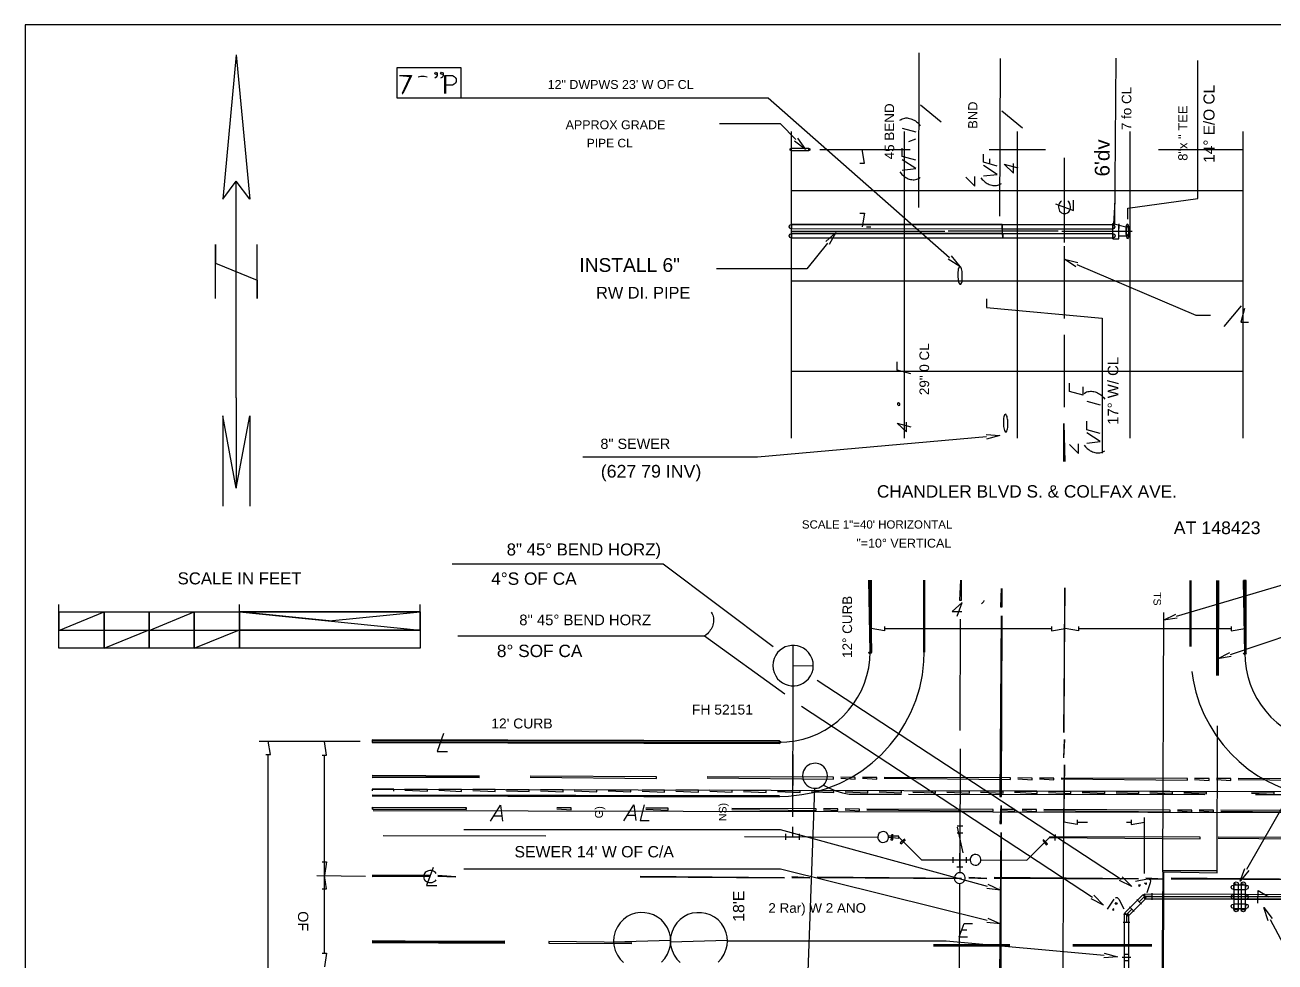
# Model space of a CAD drawing. Header units: feet. Extents: x 13 to 426, y 12 to 285.
# Drawn here: x 12.6 to 151, y 181.2 to 284.9 of the extents above; entities that cross this region are included whole.
import ezdxf
from ezdxf.enums import TextEntityAlignment as Align

# ---------------------------------------------------------------- set-up
doc = ezdxf.new("R2010")
doc.units = ezdxf.units.FT
for name, color, linetype in [('AGUA', 1, 'CONTINUOUS'), ('AGUA_HIERRO', 5, 'CONTINUOUS'), ('ALCANTARILLADO', 2, 'CONTINUOUS'), ('EJE_VIA', 7, 'CONTINUOUS'), ('GAS', 30, 'CONTINUOUS'), ('TEXTO', 7, 'CONTINUOUS')]:
    doc.layers.add(name, color=color, linetype=linetype)
doc.styles.add('CAD_TEXT', font='Arial')

msp = doc.modelspace()

# ---------------------------------------------------------------- linework, layer by layer
at = {"layer": 'AGUA'}
for p, q in [((97.62, 197.33), (97.65, 211.73)), ((51.15, 197.95), (300.03, 197.37)), ((109.37, 194.98), (111.88, 192.48)), ((123.55, 192.45), (126.05, 194.95)), ((118.45, 192.47), (123.55, 192.45))]:
    msp.add_line(p, q, dxfattribs=at)
for points in [[(114.98, 259.15), (94.9, 276.8), (60.88, 276.8)], [(101.47, 260.77), (99.17, 257.9), (89.17, 257.9)], [(97.67, 213.98), (99.9, 213.97), (99.87, 214.37), (99.77, 214.73), (99.59, 215.11), (99.36, 215.43), (99.1, 215.7), (98.81, 215.9), (98.49, 216.06), (98.16, 216.16), (97.82, 216.21), (97.47, 216.21), (97.13, 216.15), (96.8, 216.04), (96.49, 215.89), (96.21, 215.68), (95.95, 215.42), (95.74, 215.12), (95.57, 214.77), (95.45, 214.37), (95.42, 213.98), (95.45, 213.6), (95.56, 213.2), (95.73, 212.84), (95.94, 212.53), (96.2, 212.28), (96.48, 212.07), (96.79, 211.91), (97.11, 211.8), (97.45, 211.74), (97.8, 211.74), (98.14, 211.79), (98.47, 211.89), (98.79, 212.04), (99.08, 212.25), (99.35, 212.51), (99.58, 212.83), (99.77, 213.2), (99.87, 213.58), (99.9, 213.97)], [(119.17, 189.53), (96.25, 195.8), (61.18, 195.8)]]:
    msp.add_lwpolyline(points, dxfattribs=at)
at = {"layer": 'AGUA_HIERRO'}
for points in [[(134.58, 186.42), (134.77, 186.23), (136.77, 188.23), (136.4, 188.6), (134.4, 186.6)], [(136.58, 188.17), (299.95, 188.1), (136.58, 188.42)], [(134.53, 106.17), (134.78, 106.17), (134.83, 186.42), (134.33, 186.42), (134.28, 106.17)]]:
    msp.add_lwpolyline(points, dxfattribs=at)
at = {"layer": 'ALCANTARILLADO'}
for points in [[(119.07, 239.32), (93.7, 237.07), (74.37, 237.07)], [(119.15, 185.77), (96.25, 191.45), (61.18, 191.45)]]:
    msp.add_lwpolyline(points, dxfattribs=at)
at = {"layer": 'EJE_VIA'}
for p, q in [((111.57, 264.72), (111.62, 281.85)), ((120.57, 263.75), (120.62, 281.22)), ((133.28, 262.95), (133.43, 281.23)), ((142.48, 265.72), (142.48, 280.98)), ((59.1, 277.32), (59.1, 279.32)), ((111.78, 276.08), (114.07, 274.18)), ((120.77, 275.43), (123.05, 273.53)), ((97.48, 239.15), (97.48, 273.12)), ((109.75, 273.5), (111.25, 273.1)), ((110, 239.15), (110, 273.12)), ((122.5, 239.15), (122.5, 273.12)), ((135, 239.15), (135, 273.12)), ((147.5, 239.15), (147.5, 273.12)), ((110.47, 272.02), (111.25, 272.32)), ((100.62, 271.13), (110.62, 271.13)), ((119.37, 271.13), (125.62, 271.13)), ((119.45, 269.52), (119.45, 270.08)), ((127.72, 260.82), (127.72, 270.22)), ((138.13, 271.12), (147.5, 271.12)), ((121.05, 269.5), (122.55, 269.1)), ((36, 243.62), (36, 267.62)), ((97.48, 266.6), (147.5, 266.6)), ((133.17, 262.85), (133.33, 265.38)), ((97.48, 262.08), (114.45, 262.08)), ((105.8, 262.58), (106.28, 262.58)), ((120.87, 261.32), (120.83, 262.57)), ((127.42, 262.07), (135.2, 262.07)), ((133.05, 262.92), (134.52, 262.57)), ((133.05, 262.4), (133.05, 262.92)), ((133.05, 261.77), (133.07, 261.23)), ((133.73, 262.9), (133.75, 262.38)), ((133.75, 261.23), (133.75, 262.73)), ((133.75, 261.22), (133.75, 261.75)), ((33.7, 254.62), (33.7, 260.62)), ((38.3, 254.62), (38.3, 260.62)), ((127.7, 252.42), (127.72, 260.42)), ((133.07, 261.23), (133.75, 261.22)), ((133.75, 261.57), (134.55, 261.57)), ((97.48, 256.58), (147.5, 256.58)), ((145.4, 251.52), (147.3, 253.82)), ((131.87, 252.47), (131.88, 237.52)), ((127.7, 242.6), (127.7, 250.6)), ((97.48, 246.58), (147.5, 246.58)), ((129.77, 243.92), (129.77, 244.85)), ((130.18, 243.25), (131.68, 242.85)), ((109.2, 240.83), (110.7, 240.43)), ((16.35, 219.92), (16.35, 220.75)), ((36.35, 215.92), (36.35, 220.75)), ((56.35, 219.92), (56.35, 220.75)), ((115.82, 219.47), (116.37, 220.97)), ((21.35, 215.92), (21.35, 219.92)), ((26.35, 215.92), (26.35, 219.92)), ((31.35, 215.92), (31.35, 219.92)), ((116.15, 206.78), (116.18, 219.12)), ((138.62, 191.15), (138.7, 219.85)), ((16.35, 217.92), (56.35, 217.92)), ((107.8, 218.07), (126.28, 218.07)), ((129.28, 218.07), (146.18, 218.07)), ((97.65, 211.73), (97.67, 216.22)), ((100.33, 212.38), (134, 190.33)), ((98.6, 209.48), (130.82, 188.35)), ((144.62, 191.15), (144.65, 207.3)), ((38.52, 205.62), (49.72, 205.62)), ((39.52, 127.12), (39.52, 204.12)), ((45.75, 182.12), (45.75, 204.08)), ((97.63, 197.25), (97.65, 204.13)), ((51.04, 200.28), (301.08, 199.7)), ((99.17, 175.25), (100.07, 200.38)), ((110.45, 199.75), (143.25, 199.72)), ((127.63, 197.15), (127.63, 198.15)), ((64.55, 197.35), (65.38, 197.35)), ((79.3, 197.4), (80.13, 197.4)), ((129.13, 196.65), (130.25, 196.65)), ((134.58, 196.65), (135.08, 196.65)), ((136.58, 190.95), (136.58, 197.15)), ((52.28, 195.18), (70.28, 195.12)), ((96.87, 194.7), (96.87, 195.35)), ((97.62, 195.03), (97.62, 196.12)), ((98.38, 194.7), (98.38, 195.35)), ((115.82, 196.25), (116.45, 196.23)), ((115.82, 196.1), (116.45, 193.23)), ((115.82, 195.45), (116.45, 195.45)), ((126.7, 194.63), (126.72, 195.28)), ((92.28, 195.05), (107.03, 195)), ((96.87, 195.03), (98.38, 195.03)), ((111.88, 192.48), (117.25, 192.47)), ((115.37, 192.13), (115.37, 192.78)), ((116.12, 191.7), (116.12, 193.22)), ((116.88, 192.13), (116.88, 192.78)), ((127.48, 137.92), (127.62, 192.93)), ((115.8, 191.7), (116.45, 191.7)), ((44.93, 190.75), (50.32, 190.68)), ((115.97, 134.7), (116.12, 189.85)), ((135.58, 190.1), (136.92, 190.38)), ((136.88, 188.85), (137.25, 189.98)), ((137.43, 188.05), (137.43, 188.77)), ((149.15, 189.08), (150.35, 188.37)), ((132.48, 187.02), (133.23, 188.13)), ((133.75, 188.1), (134.28, 187.03)), ((134.93, 187.27), (135.43, 186.75)), ((135.73, 188.08), (136.25, 187.57)), ((134.23, 185.58), (134.95, 185.58)), ((116.33, 184.72), (116.9, 184.72)), ((113.2, 183.08), (121.65, 183.08)), ((113.2, 182.93), (121.65, 182.93)), ((116.05, 183.93), (116.98, 183.93)), ((128.65, 183.08), (137.4, 183.08)), ((128.65, 182.93), (137.4, 182.93)), ((134.1, 181.68), (135.07, 181.68)), ((134.3, 182.03), (134.87, 182.03)), ((134.3, 181.33), (134.87, 181.33))]:
    msp.add_line(p, q, dxfattribs=at)
for points in [[(426.22, 284.92), (12.6, 284.92), (12.6, 12.08)], [(36, 281.62), (34.5, 265.62), (36, 267.62)], [(36, 281.62), (37.5, 265.62), (36, 267.62)], [(53.8, 276.8), (53.8, 280.2), (60.88, 280.2), (60.88, 276.8), (53.8, 276.8)], [(58.25, 279.52), (58.15, 279.42), (57.97, 279.52), (58.07, 279.7), (58.25, 279.62), (58.25, 279.32), (58.15, 279.13), (57.97, 279.03)], [(58.92, 279.52), (58.82, 279.42), (58.63, 279.52), (58.73, 279.7), (58.92, 279.62), (58.92, 279.32), (58.82, 279.13), (58.63, 279.03)], [(54.07, 279.32), (55.4, 279.32), (54.45, 277.32)], [(54.07, 279.32), (55.3, 279.23)], [(55.3, 279.32), (54.35, 277.32), (54.45, 277.32)], [(57.12, 279.13), (56.82, 279.23), (56.45, 279.23), (56.15, 279.13)], [(59.1, 279.32), (59.95, 279.32), (60.12, 279.22), (60.25, 279.1), (60.33, 278.95), (60.35, 278.79), (60.33, 278.63), (60.25, 278.48), (60.13, 278.36), (59.95, 278.27), (59.18, 278.27)], [(59.18, 279.22), (59.18, 277.32)], [(109.47, 274.37), (109.62, 274.47), (109.75, 274.53), (109.88, 274.57), (110.02, 274.6), (110.15, 274.62), (110.29, 274.62), (110.42, 274.6), (110.56, 274.58), (110.69, 274.54), (110.82, 274.49), (110.95, 274.43), (111.08, 274.37), (111.2, 274.29), (111.31, 274.21), (111.42, 274.12), (111.52, 274.03), (111.75, 273.75)], [(97.97, 272.22), (96.28, 273.98), (89.52, 273.98)], [(98.15, 272.38), (99.02, 271.13), (97.8, 272.05)], [(97.48, 270.98), (97.35, 271.07), (97.35, 271.22), (97.48, 271.28)], [(97.48, 270.98), (97.48, 271.28), (99.37, 271.28), (99.37, 270.98), (97.48, 270.98)], [(99.37, 271.28), (99.5, 271.22), (99.5, 271.07), (99.37, 270.98)], [(105.05, 269.63), (105.55, 269.63), (105.3, 271.13)], [(111.25, 269.95), (109.75, 270.35), (109.75, 271.28)], [(109.75, 268.85), (111.25, 269.03), (109.75, 270)], [(120.25, 269.3), (118.75, 269.72), (118.75, 270.63)], [(109.47, 268.65), (109.62, 268.47), (109.71, 268.37), (109.82, 268.27), (109.93, 268.18), (110.04, 268.1), (110.16, 268.03), (110.28, 267.96), (110.41, 267.9), (110.53, 267.86), (110.67, 267.82), (110.8, 267.8), (110.94, 267.78), (111.07, 267.78), (111.21, 267.8), (111.35, 267.83), (111.48, 267.87), (111.62, 267.93), (111.75, 268.03)], [(118.75, 268.22), (120.25, 268.38), (118.75, 269.35)], [(121.05, 269.5), (122.05, 268.52), (122.05, 269.58)], [(116.8, 268.07), (117.8, 267.08), (117.8, 268.15)], [(118.45, 268), (118.6, 267.82), (118.7, 267.72), (118.81, 267.62), (118.92, 267.53), (119.03, 267.45), (119.15, 267.37), (119.27, 267.31), (119.39, 267.25), (119.52, 267.21), (119.65, 267.17), (119.78, 267.14), (119.91, 267.13), (120.05, 267.13), (120.19, 267.15), (120.32, 267.18), (120.46, 267.22), (120.6, 267.28), (120.75, 267.38)], [(126.72, 265.1), (128.72, 264.37), (128.72, 265.52)], [(127.38, 265.42), (127.27, 265.33), (127.13, 265.15), (127.08, 265.01), (127.05, 264.87), (127.05, 264.73), (127.07, 264.58), (127.11, 264.45), (127.18, 264.32), (127.27, 264.21), (127.38, 264.12), (127.57, 264.03), (127.88, 264.03), (128.05, 264.11), (128.18, 264.21), (128.28, 264.34), (128.34, 264.48), (128.38, 264.64), (128.38, 264.81), (128.36, 264.98), (128.32, 265.15), (128.18, 265.33), (128.07, 265.42)], [(134.73, 263.43), (134.73, 264.62), (142.48, 265.72)], [(105.05, 264.08), (105.55, 264.08), (105.3, 262.58)], [(97.48, 262.33), (97.3, 262.4), (97.23, 262.58), (97.3, 262.77), (97.48, 262.83)], [(97.48, 261.33), (97.3, 261.4), (97.23, 261.58), (97.3, 261.77), (97.48, 261.83)], [(120.83, 262.32), (120.83, 262.82), (97.48, 262.83), (97.48, 262.33)], [(120.83, 262.32), (97.48, 262.33), (97.48, 262.83), (120.83, 262.82), (120.83, 262.32)], [(120.87, 261.32), (120.87, 261.82), (97.48, 261.83), (97.48, 261.33)], [(120.87, 261.32), (97.48, 261.33), (97.48, 261.83), (120.87, 261.82), (120.87, 261.32)], [(101.27, 260.93), (102.4, 261.95), (101.65, 260.62)], [(127.02, 262.07), (120.62, 262.07), (114.85, 262.08)], [(120.83, 262.32), (120.83, 262.82), (133.05, 262.82), (133.05, 262.32), (120.83, 262.32)], [(120.87, 261.32), (120.87, 261.82), (133.07, 261.82), (133.07, 261.32), (120.87, 261.32)], [(133.05, 262.82), (133.23, 262.75), (133.3, 262.57), (133.23, 262.38), (133.05, 262.32)], [(133.07, 261.25), (133.05, 261.42), (133.05, 262.75)], [(133.07, 261.82), (133.25, 261.75), (133.32, 261.57), (133.25, 261.38), (133.07, 261.32)], [(134.57, 261.5), (134.63, 261.32), (134.75, 261.27), (134.82, 261.38), (134.86, 261.51), (134.88, 261.64), (134.89, 261.79), (134.9, 261.93), (134.9, 262.17), (134.88, 262.32), (134.87, 262.44), (134.85, 262.55), (134.81, 262.66), (134.77, 262.77), (134.65, 262.88), (134.56, 262.72), (134.52, 262.58), (134.5, 262.42), (134.49, 262.25), (134.49, 262.08), (134.5, 261.91), (134.52, 261.75), (134.53, 261.62), (134.57, 261.5)], [(134.58, 262.47), (134.56, 262.33), (134.56, 262.23), (134.55, 262.12), (134.55, 262), (134.56, 261.89), (134.58, 261.78), (134.6, 261.68), (134.67, 261.53), (134.77, 261.58), (134.81, 261.7), (134.83, 261.87), (134.84, 262.06), (134.82, 262.26), (134.8, 262.43), (134.76, 262.55), (134.65, 262.62), (134.58, 262.47)], [(33.7, 260.62), (33.7, 258.55), (38.3, 256.67)], [(115.15, 259.35), (116.12, 258.17), (114.82, 258.97)], [(128.98, 258.15), (127.72, 258.98), (129.18, 258.62)], [(33.7, 258.55), (38.3, 256.67), (38.3, 254.62)], [(115.95, 257.87), (115.93, 257.72), (115.92, 257.55), (115.9, 257.37), (115.9, 257.18), (115.95, 256.63), (115.98, 256.48), (116.02, 256.37), (116.12, 256.2), (116.25, 256.22), (116.33, 256.4), (116.37, 256.53), (116.38, 256.7), (116.39, 256.81), (116.4, 256.93), (116.4, 257.04), (116.4, 257.16), (116.4, 257.27), (116.39, 257.39), (116.38, 257.5), (116.37, 257.62), (116.3, 257.92), (116.22, 258.1), (116.07, 258.13), (115.98, 257.98), (115.95, 257.87)], [(129.08, 258.38), (142.25, 252.77), (143.87, 252.78)], [(119.08, 254.6), (119.08, 253.63), (131.87, 252.47)], [(147.65, 253.52), (147.25, 252.02), (148.1, 252.02)], [(110.7, 246.28), (109.2, 246.68), (109.2, 247.62)], [(129.77, 243.92), (128.27, 244.32), (128.27, 245.25)], [(129.9, 244.12), (130.03, 244.22), (130.17, 244.28), (130.3, 244.32), (130.44, 244.35), (130.58, 244.37), (130.71, 244.37), (130.85, 244.35), (130.98, 244.33), (131.12, 244.29), (131.24, 244.25), (131.37, 244.19), (131.49, 244.12), (131.61, 244.05), (131.73, 243.97), (131.83, 243.88), (131.94, 243.78), (132.03, 243.68), (132.18, 243.5)], [(36, 243.62), (36, 233.62), (34.5, 241.62)], [(36, 243.62), (36, 233.62), (37.5, 241.62)], [(109.33, 243.07), (109.22, 243.03), (109.22, 242.9), (109.33, 242.78), (109.47, 242.83), (109.47, 242.97), (109.33, 243.07)], [(36, 233.62), (34.5, 241.62), (34.5, 231.62)], [(36, 233.62), (37.5, 241.62), (37.5, 231.62)], [(109.2, 240.83), (110.2, 239.85), (110.2, 240.92)], [(121, 241.53), (120.97, 241.38), (120.95, 241.22), (120.95, 240.65), (120.97, 240.47), (121, 240.3), (121.03, 240.15), (121.07, 240.02), (121.13, 239.9), (121.24, 239.83), (121.33, 239.95), (121.38, 240.07), (121.4, 240.2), (121.43, 240.35), (121.44, 240.46), (121.45, 240.58), (121.45, 240.69), (121.45, 240.81), (121.45, 240.92), (121.44, 241.04), (121.43, 241.15), (121.42, 241.27), (121.38, 241.43), (121.35, 241.57), (121.3, 241.68), (121.22, 241.82), (121.07, 241.75), (121.03, 241.65), (121, 241.53)], [(131.68, 239.7), (130.18, 240.1), (130.18, 241.03)], [(119.05, 239.57), (120.57, 239.45), (119.08, 239.07)], [(127.65, 236.57), (127.65, 240.8), (127.75, 236.57)], [(130.18, 238.6), (131.68, 238.78), (130.18, 239.75)], [(128.27, 238.47), (129.27, 237.48), (129.27, 238.55)], [(129.9, 238.4), (130.03, 238.22), (130.23, 238.03), (130.34, 237.94), (130.45, 237.86), (130.57, 237.78), (130.7, 237.72), (130.83, 237.66), (130.96, 237.61), (131.09, 237.57), (131.23, 237.55), (131.36, 237.53), (131.5, 237.53), (131.63, 237.55), (131.77, 237.58), (131.9, 237.62), (132.03, 237.68), (132.18, 237.78)], [(95.45, 216.07), (83.28, 225.22), (59.92, 225.22)], [(106.03, 215.47), (106.18, 215.47), (106.05, 223.43)], [(106.05, 223.43), (106.33, 215.47), (106.2, 223.43)], [(106.05, 223.43), (106.18, 215.47), (106.33, 215.47)], [(106.2, 223.43), (106.33, 215.47), (106.35, 223.43)], [(112.13, 215.47), (112.15, 223.43)], [(112.15, 223.43), (112.23, 215.47), (112.2, 223.43)], [(112.15, 223.43), (112.18, 215.47)], [(112.2, 223.43), (112.23, 215.47), (112.25, 223.43)], [(116.2, 223.43), (116.1, 221.22), (116.3, 221.22), (116.3, 223.43)], [(141.63, 216.08), (141.65, 223.42)], [(141.65, 223.42), (141.68, 216.08)], [(141.73, 216.08), (141.7, 223.42)], [(141.73, 216.08), (141.75, 223.42)], [(144.57, 212.9), (144.6, 223.42)], [(144.6, 223.42), (144.67, 212.9)], [(144.77, 212.9), (144.7, 223.42)], [(144.77, 212.9), (144.8, 223.42)], [(147.53, 215.35), (147.68, 215.35), (147.55, 223.42)], [(147.83, 215.35), (147.7, 223.42), (147.55, 223.42)], [(147.55, 223.42), (147.68, 215.35), (147.83, 215.35)], [(147.83, 215.35), (147.85, 223.42), (147.7, 223.42)], [(120.72, 222.5), (120.62, 220.5), (120.82, 220.5), (120.82, 222.5)], [(127.67, 206.58), (127.75, 222.6), (127.62, 206.58)], [(116.37, 220.97), (115.28, 219.97), (116.35, 219.97)], [(118.8, 221.18), (118.75, 221.03), (118.53, 220.82)], [(16.35, 215.92), (16.35, 219.92), (56.35, 219.92), (56.35, 215.92), (16.35, 215.92)], [(16.35, 219.92), (16.35, 217.88), (21.35, 219.92)], [(16.35, 217.88), (21.35, 219.92), (21.35, 217.88)], [(26.35, 219.92), (26.35, 217.88), (31.35, 219.92)], [(26.35, 217.88), (31.35, 219.92), (31.35, 217.88)], [(36.35, 219.92), (56.35, 217.92), (36.35, 217.92)], [(56.35, 217.92), (56.35, 219.92), (36.35, 219.92)], [(46.27, 218.92), (36.35, 219.92), (36.35, 217.95)], [(46.27, 218.92), (56.35, 219.92), (56.35, 217.92)], [(88.57, 219.9), (88.68, 219.73), (88.76, 219.58), (88.81, 219.42), (88.84, 219.26), (88.86, 219.1), (88.86, 218.94), (88.85, 218.78), (88.82, 218.63), (88.77, 218.47), (88.72, 218.32), (88.65, 218.18), (88.57, 218.03), (88.48, 217.89), (88.39, 217.76), (88.28, 217.63), (88.17, 217.51), (88.05, 217.4), (87.85, 217.23)], [(120.72, 219.5), (120.55, 199.48), (120.75, 199.48), (120.82, 219.5)], [(140.2, 219.22), (138.68, 219.02), (140.05, 219.68)], [(21.35, 217.95), (21.35, 215.92), (26.35, 217.95)], [(21.35, 215.92), (26.35, 217.95), (26.35, 215.92)], [(31.35, 217.95), (31.35, 215.92), (36.35, 217.95)], [(31.35, 215.92), (36.35, 217.95), (36.35, 215.92)], [(107.8, 218.32), (107.8, 217.82), (106.3, 218.07)], [(126.28, 218.32), (126.28, 217.82), (127.78, 218.07)], [(129.28, 218.32), (129.28, 217.82), (127.78, 218.07)], [(146.18, 218.32), (146.18, 217.82), (147.68, 218.07)], [(147.92, 191.42), (163.03, 217.82), (182.18, 217.82)], [(96.73, 210.82), (87.85, 217.23), (60.52, 217.23)], [(96.15, 205.5), (96.98, 205.53), (97.89, 205.65), (98.76, 205.84), (99.6, 206.11), (100.41, 206.44), (101.18, 206.84), (101.91, 207.31), (102.6, 207.83), (103.23, 208.41), (103.81, 209.05), (104.34, 209.73), (104.81, 210.45), (105.22, 211.22), (105.56, 212.03), (105.83, 212.87), (106.03, 213.75), (106.15, 214.65), (106.18, 215.47)], [(96.15, 199.5), (97.15, 199.53), (98.64, 199.69), (100.08, 199.98), (101.47, 200.4), (102.81, 200.93), (104.08, 201.58), (105.29, 202.34), (106.41, 203.2), (107.46, 204.15), (108.42, 205.2), (109.28, 206.32), (110.05, 207.52), (110.7, 208.79), (111.25, 210.13), (111.68, 211.52), (111.98, 212.96), (112.15, 214.45), (112.18, 215.47)], [(106.33, 215.47), (106.25, 215.33), (106.1, 215.33), (106.03, 215.47)], [(146.17, 214.97), (144.67, 214.72), (146.02, 215.43)], [(147.83, 215.35), (147.75, 215.22), (147.6, 215.22), (147.53, 215.35)], [(147.68, 215.35), (147.72, 214.53), (147.83, 213.63), (148.01, 212.76), (148.28, 211.92), (148.61, 211.11), (149.01, 210.34), (149.48, 209.6), (150, 208.92), (150.58, 208.28), (151.22, 207.69), (151.9, 207.16), (152.63, 206.69), (153.4, 206.29), (154.21, 205.95), (155.05, 205.68), (155.92, 205.48), (156.82, 205.37), (157.65, 205.32)], [(141.8, 213.33), (141.97, 212.35), (142.27, 211.03), (142.68, 209.76), (143.19, 208.53), (143.8, 207.37), (144.49, 206.26), (145.27, 205.22), (146.13, 204.25), (147.07, 203.35), (148.07, 202.53), (149.14, 201.79), (150.27, 201.14), (151.45, 200.58), (152.68, 200.12), (153.96, 199.76), (155.27, 199.5), (156.62, 199.35), (157.63, 199.32)], [(58.95, 206.47), (58.23, 204.47), (59.37, 204.47)], [(39.27, 204.12), (39.77, 204.12), (39.52, 205.62)], [(45.5, 204.08), (46, 204.08), (45.75, 205.58)], [(96.15, 205.65), (51.03, 205.75), (51.03, 205.6)], [(51.03, 205.45), (96.15, 205.35), (96.15, 205.65), (51.03, 205.75)], [(96.15, 205.65), (51.03, 205.6), (51.03, 205.45)], [(51.03, 205.45), (96.15, 205.5), (96.15, 205.65)], [(96.15, 205.35), (96.15, 205.5), (51.03, 205.45)], [(96.15, 205.65), (96.28, 205.57), (96.28, 205.42), (96.15, 205.35)], [(127.65, 203.78), (127.7, 205.78), (127.6, 203.78)], [(127.65, 203.78), (127.7, 205.78), (127.6, 203.78)], [(116.15, 204.78), (116.12, 192.47), (116.12, 191.05)], [(101.47, 201.78), (101.43, 202.08), (101.33, 202.38), (101.2, 202.59), (101.05, 202.76), (100.88, 202.9), (100.7, 203.01), (100.51, 203.09), (100.32, 203.14), (100.12, 203.16), (99.92, 203.15), (99.72, 203.12), (99.54, 203.05), (99.36, 202.96), (99.19, 202.84), (99.04, 202.69), (98.92, 202.51), (98.81, 202.31), (98.73, 202.08), (98.7, 201.78), (98.73, 201.47), (98.81, 201.24), (98.91, 201.05), (99.04, 200.87), (99.18, 200.73), (99.35, 200.61), (99.52, 200.51), (99.71, 200.44), (99.91, 200.41), (100.11, 200.4), (100.31, 200.41), (100.5, 200.46), (100.69, 200.54), (100.88, 200.65), (101.05, 200.79), (101.2, 200.96), (101.33, 201.17), (101.43, 201.47), (101.47, 201.78)], [(127.62, 192.93), (127.7, 202.98), (127.57, 192.93)], [(62.93, 201.75), (51.03, 201.8)], [(62.93, 201.75), (51.03, 201.7)], [(51.03, 201.6), (62.93, 201.65)], [(62.93, 201.55), (51.03, 201.6)], [(68.53, 201.63), (82.53, 201.48), (82.53, 201.68), (68.53, 201.73)], [(88.13, 201.57), (102.13, 201.42), (102.13, 201.62), (88.13, 201.67)], [(101.02, 200.75), (101.68, 200.4), (102.4, 200.12), (103.12, 199.9), (103.87, 199.75), (109.65, 199.75)], [(102.93, 201.52), (104.53, 201.4), (104.53, 201.6), (102.93, 201.62)], [(102.93, 201.52), (104.53, 201.4), (104.53, 201.6), (102.93, 201.62)], [(105.33, 201.5), (106.93, 201.4), (106.93, 201.6), (105.33, 201.6)], [(105.33, 201.5), (106.93, 201.4), (106.93, 201.6), (105.33, 201.6)], [(107.73, 201.5), (121.73, 201.35), (121.73, 201.55), (107.73, 201.6)], [(122.53, 201.45), (124.13, 201.33), (124.13, 201.53), (122.53, 201.55)], [(122.53, 201.45), (124.13, 201.33), (124.13, 201.53), (122.53, 201.55)], [(124.93, 201.43), (126.53, 201.33), (126.53, 201.53), (124.93, 201.53)], [(124.93, 201.43), (126.53, 201.33), (126.53, 201.53), (124.93, 201.53)], [(127.33, 201.43), (141.33, 201.28), (141.33, 201.48), (127.33, 201.53)], [(142.13, 201.38), (143.73, 201.27), (143.73, 201.47), (142.13, 201.48)], [(142.13, 201.38), (143.73, 201.27), (143.73, 201.47), (142.13, 201.48)], [(144.53, 201.37), (146.13, 201.27), (146.13, 201.47), (144.53, 201.47)], [(144.53, 201.37), (146.13, 201.27), (146.13, 201.47), (144.53, 201.47)], [(146.93, 201.37), (160.93, 201.22), (160.93, 201.42), (146.93, 201.47)], [(53.43, 200.08), (53.43, 200.28), (51.03, 200.3), (51.03, 200.1)], [(96.15, 199.55), (51.03, 199.65)], [(51.03, 199.55), (96.15, 199.45), (51.03, 199.65)], [(96.15, 199.55), (51.03, 199.6)], [(51.03, 199.55), (96.15, 199.5)], [(96.15, 199.45), (51.03, 199.55)], [(54.68, 200.18), (57.18, 200.07), (57.18, 200.27), (54.68, 200.28)], [(58.43, 200.17), (60.93, 200.05), (60.93, 200.25), (58.43, 200.27)], [(62.18, 200.15), (64.68, 200.05), (64.68, 200.25), (62.18, 200.25)], [(65.93, 200.13), (68.43, 200.03), (68.43, 200.23), (65.93, 200.23)], [(69.68, 200.13), (72.18, 200.02), (72.18, 200.22), (69.68, 200.23)], [(73.43, 200.12), (75.93, 200), (75.93, 200.2), (73.43, 200.22)], [(77.18, 200.1), (79.68, 200), (79.68, 200.2), (77.18, 200.2)], [(80.93, 200.08), (83.43, 199.98), (83.43, 200.18), (80.93, 200.18)], [(84.68, 200.08), (87.18, 199.97), (87.18, 200.17), (84.68, 200.18)], [(88.43, 200.07), (90.93, 199.95), (90.93, 200.15), (88.43, 200.17)], [(92.18, 200.05), (94.68, 199.93), (94.68, 200.13), (92.18, 200.15)], [(95.93, 200.03), (98.43, 199.93), (98.43, 200.13), (95.93, 200.13)], [(99.68, 200.02), (102.18, 199.92), (102.18, 200.12), (99.68, 200.12)], [(103.43, 200.02), (105.93, 199.9), (105.93, 200.1), (103.43, 200.12)], [(107.18, 200), (109.68, 199.88), (109.68, 200.08), (107.18, 200.1)], [(110.93, 199.98), (113.43, 199.88), (113.43, 200.08), (110.93, 200.08)], [(114.68, 199.97), (117.18, 199.87), (117.18, 200.07), (114.68, 200.07)], [(118.43, 199.97), (120.93, 199.85), (120.93, 200.05), (118.43, 200.07)], [(122.18, 199.95), (124.68, 199.83), (124.68, 200.03), (122.18, 200.05)], [(125.93, 199.93), (128.43, 199.82), (128.43, 200.02), (125.93, 200.03)], [(129.68, 199.92), (132.18, 199.82), (132.18, 200.02), (129.68, 200.02)], [(133.43, 199.9), (135.93, 199.8), (135.93, 200), (133.43, 200)], [(137.18, 199.9), (139.68, 199.78), (139.68, 199.98), (137.18, 200)], [(140.93, 199.88), (143.43, 199.77), (143.43, 199.97), (140.93, 199.98)], [(148.43, 199.85), (150.93, 199.75), (150.93, 199.95), (148.43, 199.95)], [(148.85, 199.72), (154.65, 199.72), (155.42, 199.77), (156.18, 199.88), (156.92, 200.08), (157.65, 200.35), (158.33, 200.7)], [(51.1, 198.3), (51.1, 198.1), (61.45, 198.05), (61.45, 198.25)], [(51.1, 198.3), (61.45, 198.25), (61.45, 198.05), (51.1, 198.1), (51.1, 198.3)], [(64.15, 196.75), (65.27, 198.52), (65.48, 196.77)], [(71.48, 198.12), (73.07, 198.02), (73.07, 198.22), (71.48, 198.22)], [(71.48, 198.12), (73.07, 198.02), (73.07, 198.22), (71.48, 198.22)], [(78.9, 196.8), (80.02, 198.57), (80.23, 196.82)], [(81.18, 198.57), (80.73, 196.82), (81.73, 196.82)], [(81.35, 198.08), (83.82, 197.98), (83.82, 198.18), (81.35, 198.18)], [(90.88, 198.05), (100.22, 197.92), (100.22, 198.12), (90.88, 198.15)], [(101.02, 198.02), (102.62, 197.92), (102.62, 198.12), (101.02, 198.12)], [(101.02, 198.02), (102.62, 197.92), (102.62, 198.12), (101.02, 198.12)], [(103.42, 198.02), (105.02, 197.9), (105.02, 198.1), (103.42, 198.12)], [(103.42, 198.02), (105.02, 197.9), (105.02, 198.1), (103.42, 198.12)], [(105.82, 198), (119.82, 197.85), (119.82, 198.05), (105.82, 198.1)], [(120.65, 198.48), (120.55, 196.48), (120.75, 196.48), (120.75, 198.48)], [(120.62, 197.95), (122.22, 197.85), (122.22, 198.05), (120.62, 198.05)], [(120.62, 197.95), (122.22, 197.85), (122.22, 198.05), (120.62, 198.05)], [(123.02, 197.95), (124.62, 197.83), (124.62, 198.03), (123.02, 198.05)], [(123.02, 197.95), (124.62, 197.83), (124.62, 198.03), (123.02, 198.05)], [(125.42, 197.93), (139.42, 197.78), (139.42, 197.98), (125.42, 198.03)], [(140.22, 197.88), (141.82, 197.78), (141.82, 197.98), (140.22, 197.98)], [(140.22, 197.88), (141.82, 197.78), (141.82, 197.98), (140.22, 197.98)], [(142.62, 197.88), (144.22, 197.77), (144.22, 197.97), (142.62, 197.98)], [(142.62, 197.88), (144.22, 197.77), (144.22, 197.97), (142.62, 197.98)], [(145.02, 197.87), (159.02, 197.72), (159.02, 197.92), (145.02, 197.97)], [(129.13, 196.9), (129.13, 196.4), (127.63, 196.65)], [(135.08, 196.9), (135.08, 196.4), (136.58, 196.65)], [(107.6, 194.4), (107.8, 194.42), (107.97, 194.5), (108.1, 194.62), (108.19, 194.76), (108.23, 194.92), (108.23, 195.07), (108.19, 195.22), (108.11, 195.36), (107.99, 195.48), (107.83, 195.57), (107.65, 195.6), (107.47, 195.57), (107.3, 195.5), (107.15, 195.37), (107.07, 195.2), (107.03, 195.02), (107.05, 194.83), (107.13, 194.67), (107.27, 194.52), (107.42, 194.43), (107.6, 194.4)], [(108.6, 195.32), (108.5, 194.67), (108.7, 194.67), (108.7, 195.32)], [(108.6, 195.32), (108.5, 194.67), (108.7, 194.67), (108.7, 195.32)], [(120.65, 195.48), (120.48, 175.48), (120.68, 175.48), (120.75, 195.48)], [(108.23, 195), (109.37, 194.88), (109.37, 195.08), (108.23, 195.1)], [(108.23, 195), (109.37, 194.88), (109.37, 195.08), (108.23, 195.1)], [(110.05, 194.77), (109.52, 194.37), (109.65, 194.23), (110.12, 194.7)], [(110.05, 194.77), (109.52, 194.37), (109.65, 194.23), (110.12, 194.7)], [(125.3, 194.65), (125.68, 194.12), (125.82, 194.25), (125.37, 194.72)], [(125.3, 194.65), (125.68, 194.12), (125.82, 194.25), (125.37, 194.72)], [(126.05, 194.93), (142.75, 194.78), (142.75, 194.98), (126.05, 195.03)], [(144.75, 194.88), (162.75, 194.73), (162.75, 194.93), (144.75, 194.98)], [(117.83, 191.87), (118.02, 191.88), (118.2, 191.97), (118.32, 192.09), (118.4, 192.23), (118.45, 192.38), (118.45, 192.54), (118.41, 192.69), (118.34, 192.83), (118.22, 192.94), (118.07, 193.03), (117.88, 193.07), (117.7, 193.05), (117.55, 192.98), (117.42, 192.88), (117.33, 192.75), (117.27, 192.6), (117.26, 192.45), (117.29, 192.29), (117.36, 192.14), (117.48, 192), (117.65, 191.9), (117.83, 191.87)], [(45.5, 192.25), (46, 192.25), (45.75, 190.75)], [(58.13, 190.95), (58.05, 191.07), (57.85, 191.2), (57.71, 191.25), (57.57, 191.28), (57.43, 191.29), (57.29, 191.27), (57.16, 191.22), (57.04, 191.15), (56.93, 191.06), (56.83, 190.95), (56.75, 190.77), (56.75, 190.45), (56.82, 190.28), (56.93, 190.15), (57.05, 190.06), (57.19, 189.99), (57.35, 189.96), (57.51, 189.95), (57.68, 189.97), (57.85, 190.02), (58.05, 190.15), (58.13, 190.27)], [(57.8, 191.62), (57.08, 189.62), (58.22, 189.62)], [(116.1, 189.85), (116.28, 189.87), (116.45, 189.95), (116.58, 190.08), (116.67, 190.22), (116.71, 190.37), (116.72, 190.53), (116.68, 190.67), (116.6, 190.81), (116.48, 190.92), (116.32, 191.02), (116.13, 191.05), (115.95, 191.03), (115.8, 190.96), (115.67, 190.85), (115.58, 190.71), (115.53, 190.56), (115.51, 190.41), (115.54, 190.25), (115.62, 190.11), (115.75, 189.98), (115.92, 189.88), (116.1, 189.85)], [(138.62, 191.15), (138.48, 178.27), (138.68, 178.27), (138.72, 191.15)], [(138.62, 191.15), (144.62, 191.05), (144.62, 191.25), (138.62, 191.25)], [(148.13, 191.28), (147.17, 190.12), (147.7, 191.53)], [(45.5, 189.25), (46, 189.25), (45.75, 190.75)], [(57.5, 190.72), (51.03, 190.73)], [(57.5, 190.72), (51.03, 190.68)], [(51.03, 190.63), (57.5, 190.67)], [(57.5, 190.62), (51.03, 190.63)], [(58.3, 190.67), (60.3, 190.6), (58.3, 190.72)], [(58.3, 190.67), (60.3, 190.6), (58.3, 190.72)], [(80.72, 190.58), (96.72, 190.48), (80.72, 190.63)], [(97.52, 190.53), (99.52, 190.47), (97.52, 190.58)], [(97.52, 190.53), (99.52, 190.47), (97.52, 190.58)], [(100.32, 190.52), (116.32, 190.42), (100.32, 190.57)], [(117.12, 190.47), (119.12, 190.4), (117.12, 190.52)], [(117.12, 190.47), (119.12, 190.4), (117.12, 190.52)], [(119.23, 189.77), (120.62, 189.13), (119.1, 189.28)], [(119.92, 190.45), (135.92, 190.35), (119.92, 190.5)], [(134.1, 190.6), (135.17, 189.52), (133.82, 190.2)], [(136.12, 189.7), (135.9, 189.68), (135.97, 189.53), (136.12, 189.7)], [(136.75, 189.75), (136.58, 189.9), (136.77, 189.93), (136.75, 189.75)], [(136.72, 190.38), (138.72, 190.33), (136.72, 190.43)], [(136.72, 190.38), (138.72, 190.33), (136.72, 190.43)], [(137.25, 189.98), (137.27, 190.12), (137.23, 190.23), (137.03, 190.37), (136.92, 190.38)], [(139.52, 190.38), (155.52, 190.28), (139.52, 190.43)], [(146.42, 189.18), (146.23, 189.25), (146.17, 189.43), (146.23, 189.62), (146.42, 189.68)], [(147.82, 189.43), (147.82, 189.68), (146.42, 189.68), (146.42, 189.18), (147.82, 189.18)], [(146.47, 189.78), (146.53, 189.97), (146.72, 190.03), (146.9, 189.97), (146.97, 189.78)], [(146.72, 189.78), (146.47, 189.78), (146.47, 186.98), (146.97, 186.98), (146.97, 189.78)], [(147.27, 189.78), (147.33, 189.97), (147.52, 190.03), (147.7, 189.97), (147.77, 189.78)], [(147.52, 189.78), (147.27, 189.78), (147.27, 186.98), (147.77, 186.98), (147.77, 189.78)], [(147.82, 189.68), (148, 189.62), (148.07, 189.43), (148, 189.25), (147.82, 189.18)], [(130.95, 188.55), (132.03, 187.47), (130.67, 188.15)], [(133.75, 188.1), (133.57, 188.27), (133.45, 188.27), (133.33, 188.23)], [(137.43, 188.42), (136.58, 188.42), (136, 187.82)], [(136.4, 188.6), (136.58, 188.67), (136.58, 188.42)], [(136.58, 188.42), (299.95, 188.1), (136.58, 188.67)], [(136.58, 188.42), (136.58, 188.17), (299.95, 187.6), (299.95, 188.1), (136.58, 188.67), (136.58, 188.42)], [(146.42, 188.13), (146.23, 188.2), (146.17, 188.38), (146.23, 188.57), (146.42, 188.63)], [(147.82, 188.38), (147.82, 188.63), (146.42, 188.63), (146.42, 188.13), (147.82, 188.13)], [(147.82, 188.63), (148, 188.57), (148.07, 188.38), (148, 188.2), (147.82, 188.13)], [(149.12, 187.68), (149.15, 189.08), (150.35, 188.37)], [(133.15, 187.1), (133.02, 186.93), (133.17, 186.88), (133.15, 187.1)], [(133.55, 187.58), (133.33, 187.57), (133.45, 187.73), (133.55, 187.58)], [(135.18, 187.02), (134.58, 186.42), (134.58, 185.58)], [(136.58, 188.17), (299.95, 187.85), (299.95, 188.1)], [(299.95, 187.6), (299.95, 187.85), (136.58, 188.17)], [(146.42, 187.08), (146.23, 187.15), (146.17, 187.33), (146.23, 187.52), (146.42, 187.58)], [(147.82, 187.33), (147.82, 187.58), (146.42, 187.58), (146.42, 187.08), (147.82, 187.08)], [(146.97, 186.98), (146.9, 186.8), (146.72, 186.73), (146.53, 186.8), (146.47, 186.98)], [(147.77, 186.98), (147.7, 186.8), (147.52, 186.73), (147.33, 186.8), (147.27, 186.98)], [(147.82, 187.58), (148, 187.52), (148.07, 187.33), (148, 187.15), (147.82, 187.08)], [(150.28, 185.73), (149.8, 187.18), (150.73, 185.97)], [(84.1, 183.48), (84.07, 183.93), (83.97, 184.37), (83.74, 184.93), (83.43, 185.42), (83.07, 185.82), (82.66, 186.14), (82.2, 186.38), (81.72, 186.54), (81.23, 186.62), (80.72, 186.63), (80.22, 186.55), (79.74, 186.4), (79.29, 186.18), (78.87, 185.87), (78.5, 185.5), (78.2, 185.05), (77.97, 184.53), (77.82, 183.93), (77.78, 183.48), (77.82, 183.03), (77.97, 182.44), (78.2, 181.92), (78.5, 181.47), (78.87, 181.1)], [(90.38, 183.48), (90.35, 183.93), (90.25, 184.37), (90.02, 184.93), (89.72, 185.41), (89.36, 185.82), (88.94, 186.14), (88.49, 186.38), (88.01, 186.54), (87.51, 186.62), (87, 186.62), (86.5, 186.55), (86.02, 186.4), (85.57, 186.17), (85.15, 185.87), (84.78, 185.5), (84.48, 185.05), (84.25, 184.53), (84.1, 183.93), (84.07, 183.48), (84.1, 183.03), (84.25, 182.44), (84.48, 181.92), (84.79, 181.47), (85.16, 181.09)], [(119.22, 186), (120.62, 185.4), (119.1, 185.52)], [(134.53, 106.17), (134.78, 106.17), (134.83, 186.42), (134.33, 186.42), (134.28, 106.17), (134.53, 106.17)], [(134.33, 186.42), (134.4, 186.6), (134.58, 186.42)], [(150.5, 185.85), (152.47, 182.15), (155.7, 182.15)], [(116.05, 183.93), (116.6, 185.43), (117.52, 185.43)], [(51.03, 183.5), (65.75, 183.45)], [(65.75, 183.35), (51.03, 183.5)], [(65.75, 183.45), (51.03, 183.3), (65.75, 183.35)], [(65.75, 183.45), (51.03, 183.4)], [(65.75, 183.35), (51.03, 183.3), (65.75, 183.25)], [(51.03, 183.3), (65.75, 183.25)], [(79.8, 183.3), (70.6, 183.43), (70.6, 183.23), (79.8, 183.2)], [(77.78, 183.58), (77.78, 183.4), (84.07, 183.57)], [(77.78, 183.4), (84.07, 183.57), (84.07, 183.4)], [(83.07, 181.15), (83.44, 181.55), (83.74, 182.03), (83.97, 182.6), (84.07, 183.03), (84.1, 183.48)], [(84.07, 183.57), (84.07, 183.4), (90.35, 183.57)], [(84.07, 183.4), (90.35, 183.57), (90.35, 183.38)], [(89.35, 181.15), (89.72, 181.55), (90.02, 182.03), (90.25, 182.6), (90.35, 183.03), (90.38, 183.48)], [(132.1, 181.87), (114.6, 183.48), (90.38, 183.48)], [(45.5, 182.12), (46, 182.12), (45.75, 180.62)], [(132.12, 182.12), (133.6, 181.73), (132.08, 181.62)]]:
    msp.add_lwpolyline(points, dxfattribs=at)
at = {"layer": 'GAS'}
for points in [[(140.13, 219.45), (165.32, 226.9), (209.88, 226.9)], [(146.1, 215.2), (163.63, 221.13), (194.33, 221.13)]]:
    msp.add_lwpolyline(points, dxfattribs=at)

# ---------------------------------------------------------------- texts
at = {"layer": 'TEXTO', "style": 'CAD_TEXT'}
for s, height, p in [('12" DWPWS 23\' W OF CL', 0.9879, (78.56, 278.33)), ('APPROX GRADE', 0.9879, (77.99, 273.87)), ('PIPE CL', 0.95, (77.36, 271.84)), ('INSTALL 6"', 1.52, (79.56, 258.34)), ('RW DI. PIPE', 1.2919, (81.06, 255.27)), ('8" SEWER', 1.14, (80.19, 238.54)), ('(627 79 INV)', 1.4059, (81.93, 235.5)), ('CHANDLER BLVD S. & COLFAX AVE.', 1.3679, (123.56, 233.27)), ('SCALE 1"=40\' HORIZONTAL', 0.9119, (106.96, 229.61)), ('AT 148423', 1.406, (144.62, 229.24)), ('8" 45° BEND HORZ)', 1.3299, (74.49, 226.84)), ('"=10° VERTICAL', 0.9879, (109.92, 227.54)), ('SCALE IN FEET', 1.3299, (36.36, 223.64)), ('4°S OF CA', 1.368, (68.96, 223.61)), ('8" 45° BEND HORZ', 1.1779, (74.63, 219.04)), ('8° SOF CA', 1.368, (69.59, 215.61)), ('FH 52151', 1.102, (89.83, 209.11)), ("12' CURB", 1.102, (67.63, 207.57)), ("SEWER 14' W OF C/A", 1.2539, (75.63, 193.37)), ('2 Rar) W 2 ANO', 1.0639, (100.33, 187.14))]:
    msp.add_text(s, height=height, dxfattribs=at).set_placement(p, align=Align.MIDDLE_CENTER)
for s, height, rotation, p in [('7 fo CL', 1.064, 90, (134.59, 275.67)), ('14° E/O CL', 1.216, 90, (143.72, 273.97)), ('45 BEND', 1.064, 90, (108.32, 273.14)), ('BND', 1.026, 90, (117.56, 274.93)), ('8"x " TEE', 1.026, 90, (140.82, 272.94)), ("6'dv", 1.634, 90, (131.89, 270.2)), ('29" 0 CL', 1.064, 90, (112.19, 246.8)), ('17° W/ CL', 1.178, 90, (133.09, 244.4)), ('12° CURB', 1.064, 90, (103.66, 218.27)), ('TS', 0.836, 270, (137.99, 221.37)), ('G)', 0.874, 90, (76.16, 197.74)), ('NS)', 0.836, 90, (89.86, 197.77)), ("18'E", 1.254, 90, (91.63, 187.34)), ('OF', 1.14, 270, (43.4, 185.68))]:
    msp.add_text(s, height=height, rotation=rotation, dxfattribs=at).set_placement(p, align=Align.MIDDLE_CENTER)

doc.saveas('drawing.dxf')
